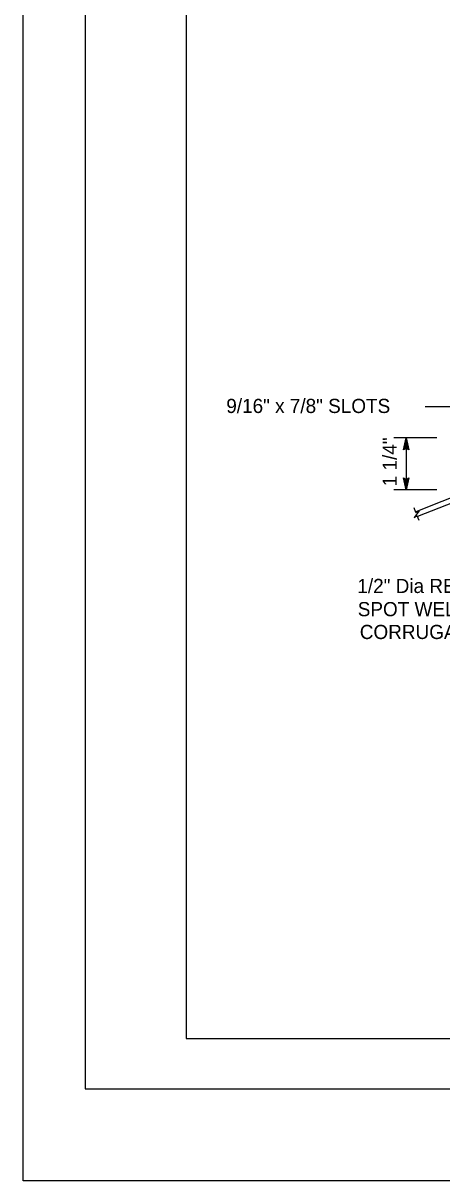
# Model space of a CAD drawing. Extents: x -894 to 866, y -476 to 714.
# Drawn here: x -894 to -687, y -476 to 96 of the extents above; entities that cross this region are included whole.
import ezdxf

# ---------------------------------------------------------------- set-up
doc = ezdxf.new("R2010")
doc.units = 0
for name, color, linetype in [('10 Sheet Format', 7, 'Continuous'), ('56 Stage 3 Anno', 7, 'Continuous'), ('57 Undefined', 7, 'Continuous'), ('60 Nongeo Data', 7, 'Continuous')]:
    doc.layers.add(name, color=color, linetype=linetype)

msp = doc.modelspace()

# ---------------------------------------------------------------- linework, layer by layer
at = {"layer": '10 Sheet Format'}
for p, q in [((-863.43, 668.96), (-863.43, -431.04)), ((-813.45, 643.96), (-813.45, -406.04)), ((-813.45, -406.04), (-438.24, -406.04)), ((-863.43, -431.04), (836.58, -431.04))]:
    msp.add_line(p, q, dxfattribs=at)
for points in [[(-894.04, 713.56), (865.96, 713.56), (865.96, -476.44), (-894.04, -476.44)], [(-863.43, -431.04), (836.58, -431.04), (836.58, 668.96), (-863.43, 668.96)]]:
    msp.add_lwpolyline(points, close=True, dxfattribs=at)
at = {"layer": '56 Stage 3 Anno'}
for p, q in [((-695.32, -93.69), (-669.7, -93.69)), ((-689.45, -109.23), (-710.75, -109.23)), ((-705.97, -115.23), (-704.63, -109.23)), ((-705.62, -115.02), (-704.63, -110.61)), ((-705.26, -114.78), (-704.64, -112)), ((-704.91, -114.61), (-704.64, -113.38)), ((-704.64, -112), (-704.01, -114.82)), ((-704.64, -113.38), (-704.37, -114.59)), ((-704.63, -109.23), (-704.63, -134.96)), ((-704.63, -109.23), (-704.63, -109.23)), ((-704.63, -109.23), (-703.3, -115.23)), ((-704.63, -110.62), (-703.66, -115)), ((-704.63, -114.43), (-705.97, -115.23)), ((-705.97, -115.23), (-705.97, -115.23)), ((-703.3, -115.23), (-704.63, -114.43)), ((-703.3, -115.23), (-703.3, -115.23)), ((-704.63, -134.96), (-705.96, -128.96)), ((-705.96, -128.96), (-705.96, -128.96)), ((-705.96, -128.96), (-704.63, -129.76)), ((-704.64, -133.57), (-705.61, -129.2)), ((-704.63, -132.2), (-705.26, -129.37)), ((-704.63, -130.82), (-704.9, -129.61)), ((-704.63, -129.76), (-703.29, -128.96)), ((-703.29, -128.96), (-704.63, -134.96)), ((-703.65, -129.18), (-704.63, -133.58)), ((-704.01, -129.41), (-704.63, -132.2)), ((-704.36, -129.59), (-704.63, -130.82)), ((-703.29, -128.96), (-703.29, -128.96)), ((-689.45, -134.96), (-710.75, -134.96)), ((-704.63, -134.96), (-704.63, -134.96))]:
    msp.add_line(p, q, dxfattribs=at)
at = {"layer": '60 Nongeo Data'}
for p, q in [((-674.09, -135.57), (-699.97, -145.8)), ((-673.17, -137.89), (-699.07, -148.13)), ((-699.84, -146.14), (-700.71, -143.88)), ((-698.34, -150.04), (-699.21, -147.78))]:
    msp.add_line(p, q, dxfattribs=at)
msp.add_lwpolyline([(-699.84, -146.14), (-698.27, -145.3), (-700.77, -148.62), (-699.21, -147.78)], dxfattribs=at)

# ---------------------------------------------------------------- texts
at = {"layer": '57 Undefined'}
for s, p in [('9/16" x 7/8" SLOTS', (-793.62, -96.97)), ('1/2" Dia RESISTANCE', (-728.81, -185.94)), ('SPOT WELD AT EACH', (-728.63, -197.39)), ('CORRUGATION CREST', (-727.61, -208.67))]:
    msp.add_text(s, height=7, dxfattribs=at).set_placement(p)
msp.add_text('1 1/4"', height=7, rotation=90, dxfattribs=at).set_placement((-709.31, -133.18))

doc.saveas('drawing.dxf')
